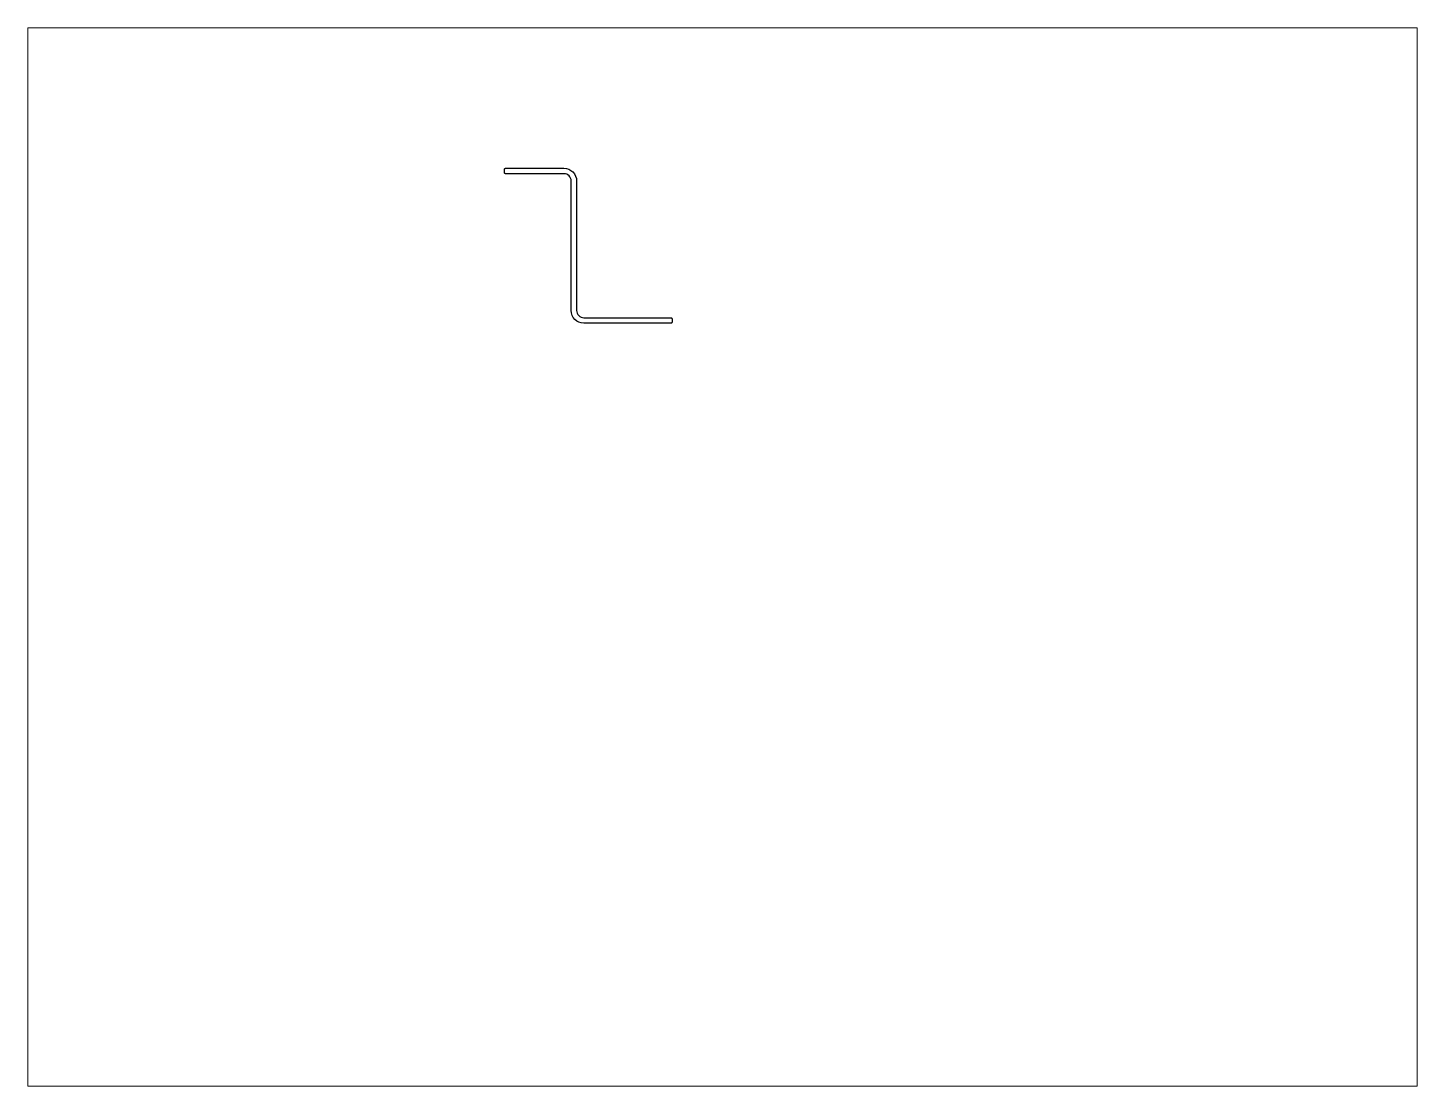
# Paper-space layout 'Layout1' of a CAD drawing. Extents: x 27 to 240, y 20 to 183.
# The model-space entities are those that its viewports show. They can reach past a viewport. Long polylines and large blocks are cut down to what shows.
import ezdxf

# ---------------------------------------------------------------- set-up
doc = ezdxf.new("R2010")
doc.units = 0
doc.header["$LTSCALE"] = 15
doc.layers.get('0').update_dxf_attribs({"linetype": 'CONTINUOUS'})

msp = doc.modelspace()

# ---------------------------------------------------------------- linework, layer by layer
at = {"ltscale": 0.2}
msp.add_lwpolyline([(148.5, 234.74, 0.414214), (146.5, 236.74), (130.3, 236.74, -0.414214), (130, 237.04), (130, 237.94, -0.414214), (130.3, 238.24), (146.5, 238.24, -0.414214), (150, 234.74), (150, 198.74, 0.414214), (152, 196.74), (176.2, 196.74, -0.414214), (176.5, 196.44), (176.5, 195.54, -0.414214), (176.2, 195.24), (152, 195.24, -0.414214), (148.5, 198.74)], format="xyb", close=True, dxfattribs=at)

psp = doc.layouts.get("Layout1")

# ---------------------------------------------------------------- viewports
at = {"layer": '0', "color": 0, "linetype": 'BYBLOCK', "ltscale": 0.05}
psp.add_viewport(center=(133.35, 101.6), size=(213.36, 162.56), view_center_point=(190.51, 130.3), view_height=293.8955, dxfattribs=at)

doc.saveas('drawing.dxf')
